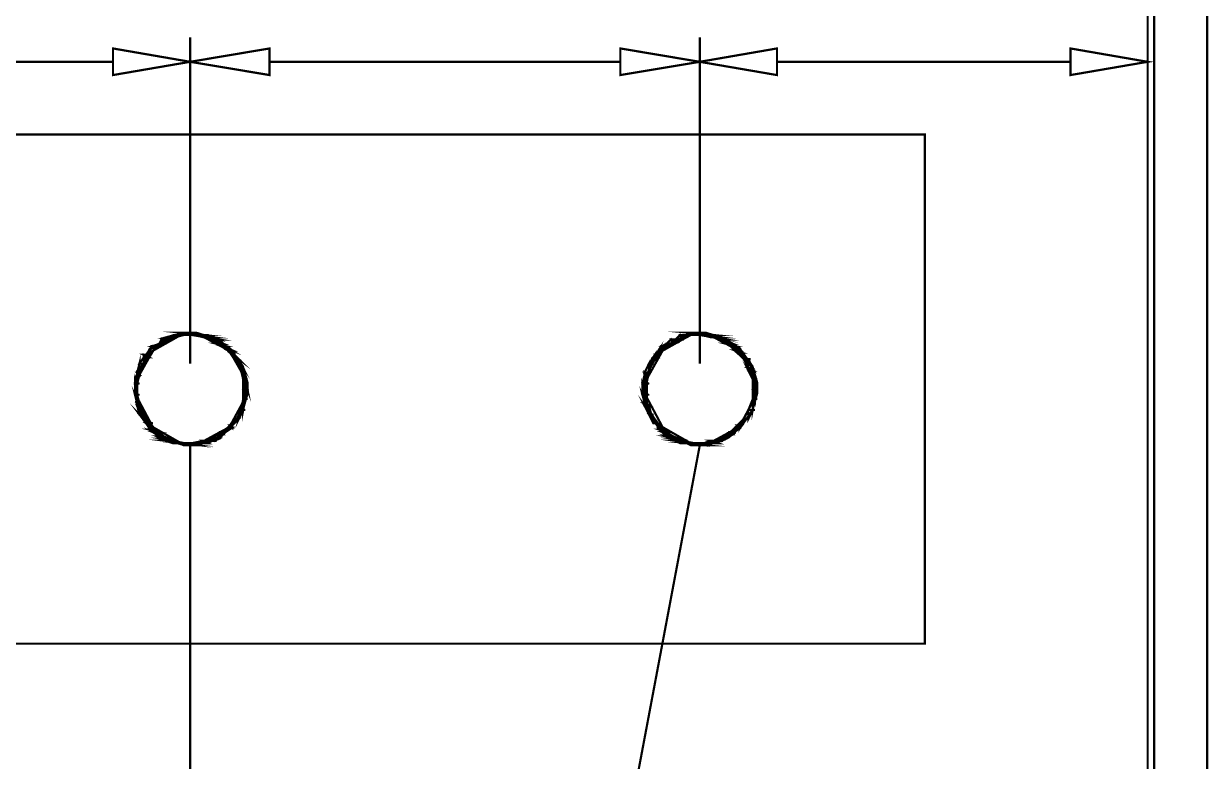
# Model space of a CAD drawing. Header units: metres. Extents: x -593 to 248, y 430 to 1024.
# Drawn here: x -407.95 to -385.17, y 950.9 to 965.08 of the extents above; entities that cross this region are included whole.
import ezdxf

# ---------------------------------------------------------------- set-up
doc = ezdxf.new("R2010")
doc.units = ezdxf.units.M
doc.header["$MEASUREMENT"] = 0
for name, color, linetype in [('C00-00-00-BLACK', 7, 'Continuous'), ('C00-7E-FF', 150, 'Continuous'), ('CFF-00-00', 1, 'Continuous')]:
    doc.layers.add(name, color=color, linetype=linetype)

msp = doc.modelspace()

# ---------------------------------------------------------------- linework, layer by layer
at = {"layer": 'C00-00-00-BLACK', "const_width": 0.0423}
for points in [[(-386.337, 868.169), (-386.337, 967.062)], [(-385.192, 868.169), (-385.192, 967.062)], [(-386.21, 871.306), (-386.21, 966.934)]]:
    msp.add_lwpolyline(points, dxfattribs=at)
for points in [[(-418.868, 962.95), (-418.868, 953.158), (-390.621, 953.158), (-390.621, 962.95), (-418.868, 962.95)], [(-403.641, 958.073), (-403.641, 958.178), (-403.731, 958.491), (-403.97, 958.827), (-404.323, 959.053), (-404.64, 959.134), (-404.745, 959.134), (-404.934, 959.134), (-405.497, 958.827), (-405.805, 958.262), (-405.805, 958.073), (-405.805, 957.969), (-405.723, 957.651), (-405.497, 957.301), (-405.161, 957.063), (-404.85, 956.973), (-404.745, 956.973), (-404.64, 956.973), (-404.323, 957.063), (-403.97, 957.301), (-403.731, 957.651), (-403.641, 957.969), (-403.641, 958.073)], [(-403.684, 958.073), (-403.684, 958.254), (-403.991, 958.791), (-404.557, 959.093), (-404.745, 959.093), (-404.924, 959.093), (-405.46, 958.791), (-405.761, 958.254), (-405.761, 958.073), (-405.761, 957.886), (-405.46, 957.322), (-404.924, 957.015), (-404.745, 957.015), (-404.557, 957.015), (-403.991, 957.322), (-403.684, 957.886), (-403.684, 958.073)], [(-405.295, 959.007), (-405.252, 958.924), (-405.337, 958.924), (-405.295, 959.007)], [(-405.044, 959.093), (-405.044, 959.047), (-405.212, 959.047), (-405.044, 959.093)], [(-404.616, 959.134), (-404.872, 959.134), (-404.49, 959.093), (-404.616, 959.134)], [(-404.955, 959.093), (-404.406, 959.093), (-405.082, 959.093), (-404.955, 959.093)], [(-404.786, 959.093), (-404.745, 959.093), (-405.082, 959.093), (-404.786, 959.093)], [(-404.786, 959.093), (-405.082, 959.093), (-404.702, 959.093), (-404.786, 959.093)], [(-404.872, 959.093), (-404.829, 959.093), (-405.082, 959.093), (-404.872, 959.093)], [(-404.872, 959.093), (-405.082, 959.093), (-404.786, 959.093), (-404.872, 959.093)], [(-404.872, 959.093), (-405.044, 959.093), (-405.044, 959.047), (-404.872, 959.093)], [(-404.872, 959.134), (-404.49, 959.093), (-404.955, 959.093), (-404.872, 959.134)], [(-404.659, 959.093), (-404.32, 959.05), (-404.49, 959.05), (-404.659, 959.093)], [(-404.406, 959.093), (-404.659, 959.093), (-404.32, 959.05), (-404.406, 959.093)], [(-404.49, 959.093), (-404.955, 959.093), (-404.406, 959.093), (-404.49, 959.093)], [(-404.702, 959.134), (-404.616, 959.134), (-404.872, 959.134), (-404.702, 959.134)], [(-404.406, 959.093), (-404.702, 959.093), (-404.406, 959.093)], [(-404.702, 959.093), (-404.406, 959.093), (-404.659, 959.093), (-404.702, 959.093)], [(-404.449, 959.05), (-404.193, 959.007), (-404.32, 959.007), (-404.449, 959.05)], [(-404.279, 959.05), (-404.449, 959.05), (-404.193, 959.007), (-404.279, 959.05)], [(-404.32, 959.05), (-404.49, 959.05), (-404.279, 959.05), (-404.32, 959.05)], [(-404.49, 959.05), (-404.279, 959.05), (-404.449, 959.05), (-404.49, 959.05)], [(-404.32, 959.007), (-404.107, 958.924), (-404.236, 958.924), (-404.32, 959.007)], [(-393.843, 958.073), (-393.843, 958.178), (-393.933, 958.491), (-394.174, 958.827), (-394.525, 959.053), (-394.842, 959.134), (-394.947, 959.134), (-395.136, 959.134), (-395.701, 958.827), (-396.008, 958.262), (-396.008, 958.073), (-396.008, 957.969), (-395.927, 957.651), (-395.701, 957.301), (-395.363, 957.063), (-395.052, 956.973), (-394.947, 956.973), (-394.842, 956.973), (-394.525, 957.063), (-394.174, 957.301), (-393.933, 957.651), (-393.843, 957.969), (-393.843, 958.073)], [(-393.886, 958.073), (-393.886, 958.254), (-394.193, 958.791), (-394.759, 959.093), (-394.947, 959.093), (-395.126, 959.093), (-395.662, 958.791), (-395.962, 958.254), (-395.962, 958.073), (-395.962, 957.886), (-395.662, 957.322), (-395.126, 957.015), (-394.947, 957.015), (-394.759, 957.015), (-394.193, 957.322), (-393.886, 957.886), (-393.886, 958.073)], [(-395.5, 959.007), (-395.454, 958.924), (-395.585, 958.924), (-395.5, 959.007)], [(-394.82, 959.134), (-395.117, 959.134), (-394.692, 959.093), (-394.82, 959.134)], [(-395.327, 959.093), (-395.286, 959.007), (-395.413, 959.007), (-395.327, 959.093)], [(-395.117, 959.093), (-395.327, 959.093), (-395.286, 959.007), (-395.117, 959.093)], [(-395.286, 959.093), (-394.99, 959.093), (-395.327, 959.093), (-395.286, 959.093)], [(-395.117, 959.093), (-395.074, 959.093), (-395.327, 959.093), (-395.117, 959.093)], [(-395.117, 959.093), (-395.327, 959.093), (-394.99, 959.093), (-395.117, 959.093)], [(-395.2, 959.093), (-394.65, 959.093), (-395.286, 959.093), (-395.2, 959.093)], [(-394.904, 959.093), (-395.286, 959.093), (-394.99, 959.093), (-394.904, 959.093)], [(-395.117, 959.134), (-394.692, 959.093), (-395.2, 959.093), (-395.117, 959.134)], [(-394.904, 959.093), (-394.565, 959.05), (-394.735, 959.05), (-394.904, 959.093)], [(-394.65, 959.093), (-394.904, 959.093), (-394.565, 959.05), (-394.65, 959.093)], [(-394.692, 959.093), (-395.2, 959.093), (-394.65, 959.093), (-394.692, 959.093)], [(-394.692, 959.05), (-394.438, 959.007), (-394.524, 959.007), (-394.692, 959.05)], [(-394.904, 959.134), (-394.82, 959.134), (-395.117, 959.134), (-394.904, 959.134)], [(-394.524, 959.05), (-394.692, 959.05), (-394.438, 959.007), (-394.524, 959.05)], [(-394.565, 959.05), (-394.735, 959.05), (-394.524, 959.05), (-394.565, 959.05)], [(-394.735, 959.05), (-394.524, 959.05), (-394.692, 959.05), (-394.735, 959.05)], [(-394.524, 959.007), (-394.311, 958.924), (-394.438, 958.924), (-394.524, 959.007)], [(-405.507, 958.838), (-405.507, 958.711), (-405.594, 958.711), (-405.507, 958.838)], [(-405.337, 958.924), (-405.337, 958.881), (-405.464, 958.881), (-405.337, 958.924)], [(-405.464, 958.881), (-405.421, 958.838), (-405.507, 958.838), (-405.464, 958.881)], [(-405.421, 958.838), (-405.507, 958.838), (-405.507, 958.711), (-405.421, 958.838)], [(-405.337, 958.881), (-405.464, 958.881), (-405.421, 958.838), (-405.337, 958.881)], [(-405.252, 958.924), (-405.337, 958.924), (-405.337, 958.881), (-405.252, 958.924)], [(-405.168, 959.007), (-405.295, 959.007), (-405.252, 958.924), (-405.168, 959.007)], [(-405.209, 959.007), (-405.168, 959.007), (-405.297, 959.007), (-405.209, 959.007)], [(-405.082, 959.007), (-405.209, 959.007), (-405.168, 959.007), (-405.082, 959.007)], [(-404.193, 959.007), (-404.32, 959.007), (-404.107, 958.924), (-404.193, 959.007)], [(-404.233, 958.924), (-404.064, 958.881), (-404.149, 958.881), (-404.233, 958.924)], [(-404.107, 958.924), (-404.233, 958.924), (-404.064, 958.881), (-404.107, 958.924)], [(-404.151, 958.881), (-403.937, 958.797), (-404.021, 958.797), (-404.151, 958.881)], [(-404.064, 958.881), (-404.151, 958.881), (-403.937, 958.797), (-404.064, 958.881)], [(-404.021, 958.797), (-403.937, 958.754), (-403.98, 958.754), (-404.021, 958.797)], [(-403.937, 958.797), (-404.021, 958.797), (-403.937, 958.754), (-403.937, 958.797)], [(-403.98, 958.754), (-403.81, 958.627), (-403.895, 958.627), (-403.98, 958.754)], [(-403.937, 958.754), (-403.98, 958.754), (-403.81, 958.627), (-403.937, 958.754)], [(-403.853, 958.627), (-403.725, 958.455), (-403.768, 958.455), (-403.853, 958.627)], [(-395.712, 958.838), (-395.753, 958.711), (-395.796, 958.711), (-395.712, 958.838)], [(-395.626, 958.838), (-395.712, 958.838), (-395.753, 958.711), (-395.626, 958.838)], [(-395.669, 958.881), (-395.626, 958.838), (-395.712, 958.838), (-395.669, 958.881)], [(-395.585, 958.924), (-395.585, 958.881), (-395.669, 958.881), (-395.585, 958.924)], [(-395.585, 958.881), (-395.669, 958.881), (-395.626, 958.838), (-395.585, 958.881)], [(-395.454, 958.924), (-395.585, 958.924), (-395.585, 958.881), (-395.454, 958.924)], [(-395.37, 959.007), (-395.5, 959.007), (-395.454, 958.924), (-395.37, 959.007)], [(-395.413, 959.007), (-395.37, 959.007), (-395.5, 959.007), (-395.413, 959.007)], [(-395.286, 959.007), (-395.413, 959.007), (-395.37, 959.007), (-395.286, 959.007)], [(-394.438, 959.007), (-394.524, 959.007), (-394.311, 958.924), (-394.438, 959.007)], [(-394.438, 958.924), (-394.269, 958.881), (-394.355, 958.881), (-394.438, 958.924)], [(-394.311, 958.924), (-394.438, 958.924), (-394.269, 958.881), (-394.311, 958.924)], [(-394.355, 958.881), (-394.185, 958.797), (-394.269, 958.797), (-394.355, 958.881)], [(-394.228, 958.754), (-394.058, 958.627), (-394.099, 958.627), (-394.228, 958.754)], [(-394.269, 958.881), (-394.355, 958.881), (-394.185, 958.797), (-394.269, 958.881)], [(-394.185, 958.797), (-394.269, 958.797), (-394.142, 958.754), (-394.185, 958.797)], [(-394.269, 958.797), (-394.142, 958.754), (-394.228, 958.754), (-394.269, 958.797)], [(-405.72, 958.542), (-405.72, 958.369), (-405.763, 958.369), (-405.72, 958.542)], [(-405.634, 958.668), (-405.634, 958.542), (-405.72, 958.542), (-405.634, 958.668)], [(-405.507, 958.711), (-405.634, 958.711), (-405.548, 958.668), (-405.507, 958.711)], [(-405.634, 958.711), (-405.548, 958.668), (-405.634, 958.668), (-405.634, 958.711)], [(-405.548, 958.668), (-405.634, 958.668), (-405.634, 958.542), (-405.548, 958.668)], [(-403.81, 958.627), (-403.895, 958.627), (-403.81, 958.627)], [(-403.895, 958.627), (-403.81, 958.627), (-403.853, 958.627), (-403.895, 958.627)], [(-403.81, 958.627), (-403.853, 958.627), (-403.725, 958.455), (-403.81, 958.627)], [(-403.768, 958.412), (-403.684, 958.243), (-403.725, 958.243), (-403.768, 958.412)], [(-395.923, 958.542), (-395.923, 958.369), (-396.008, 958.369), (-395.923, 958.542)], [(-395.839, 958.668), (-395.881, 958.542), (-395.923, 958.542), (-395.839, 958.668)], [(-395.753, 958.668), (-395.839, 958.668), (-395.881, 958.542), (-395.753, 958.668)], [(-395.796, 958.711), (-395.753, 958.668), (-395.839, 958.668), (-395.796, 958.711)], [(-395.753, 958.711), (-395.796, 958.711), (-395.753, 958.668), (-395.753, 958.711)], [(-394.142, 958.754), (-394.228, 958.754), (-394.058, 958.627), (-394.142, 958.754)], [(-394.099, 958.627), (-393.929, 958.455), (-394.013, 958.455), (-394.099, 958.627)], [(-394.013, 958.627), (-394.099, 958.627), (-393.929, 958.455), (-394.013, 958.627)], [(-394.013, 958.412), (-393.886, 958.243), (-393.929, 958.243), (-394.013, 958.412)], [(-394.013, 958.627), (-393.97, 958.627), (-394.097, 958.627), (-394.013, 958.627)], [(-394.013, 958.627), (-394.097, 958.627), (-394.055, 958.627), (-394.013, 958.627)], [(-405.763, 958.328), (-405.763, 958.159), (-405.805, 958.159), (-405.763, 958.328)], [(-405.805, 958.159), (-405.763, 957.946), (-405.805, 957.946), (-405.805, 958.159)], [(-405.72, 958.369), (-405.763, 958.369), (-405.72, 958.328), (-405.72, 958.369)], [(-405.763, 958.369), (-405.72, 958.328), (-405.763, 958.328), (-405.763, 958.369)], [(-405.72, 958.542), (-405.636, 958.542), (-405.594, 958.542), (-405.72, 958.542)], [(-405.636, 958.542), (-405.594, 958.542), (-405.72, 958.542), (-405.636, 958.542)], [(-405.636, 958.542), (-405.72, 958.542), (-405.72, 958.369), (-405.636, 958.542)], [(-403.725, 958.455), (-403.768, 958.455), (-403.725, 958.412), (-403.725, 958.455)], [(-403.725, 958.412), (-403.768, 958.412), (-403.684, 958.243), (-403.725, 958.412)], [(-403.768, 958.455), (-403.725, 958.412), (-403.768, 958.412), (-403.768, 958.455)], [(-396.008, 958.328), (-395.965, 958.159), (-396.049, 958.159), (-396.008, 958.328)], [(-395.923, 958.369), (-396.008, 958.369), (-395.965, 958.328), (-395.923, 958.369)], [(-396.008, 958.369), (-395.965, 958.328), (-396.008, 958.328), (-396.008, 958.369)], [(-395.923, 958.542), (-395.881, 958.542), (-395.839, 958.542), (-395.923, 958.542)], [(-395.881, 958.542), (-395.839, 958.542), (-395.923, 958.542), (-395.881, 958.542)], [(-395.881, 958.542), (-395.923, 958.542), (-395.923, 958.369), (-395.881, 958.542)], [(-393.929, 958.455), (-394.013, 958.455), (-393.929, 958.412), (-393.929, 958.455)], [(-393.929, 958.412), (-394.013, 958.412), (-393.886, 958.243), (-393.929, 958.412)], [(-394.013, 958.455), (-393.929, 958.412), (-394.013, 958.412), (-394.013, 958.455)], [(-393.929, 958.243), (-393.886, 958.032), (-393.929, 958.032), (-393.929, 958.243)], [(-405.763, 958.159), (-405.805, 958.159), (-405.763, 957.946), (-405.763, 958.159)], [(-405.805, 958.159), (-405.763, 958.159), (-405.72, 958.159), (-405.805, 958.159)], [(-405.763, 958.159), (-405.72, 958.159), (-405.805, 958.159), (-405.763, 958.159)], [(-405.72, 958.328), (-405.763, 958.328), (-405.763, 958.159), (-405.72, 958.328)], [(-403.684, 958.243), (-403.725, 958.243), (-403.641, 958.032), (-403.684, 958.243)], [(-403.725, 958.243), (-403.641, 958.032), (-403.725, 958.032), (-403.725, 958.243)], [(-403.725, 958.243), (-403.684, 958.243), (-403.641, 958.243), (-403.725, 958.243)], [(-403.684, 958.243), (-403.641, 958.243), (-403.725, 958.243), (-403.684, 958.243)], [(-403.725, 958.032), (-403.684, 957.862), (-403.725, 957.862), (-403.725, 958.032)], [(-395.965, 958.159), (-396.049, 958.159), (-395.965, 957.946), (-395.965, 958.159)], [(-396.049, 958.159), (-395.965, 957.946), (-396.049, 957.946), (-396.049, 958.159)], [(-396.049, 958.159), (-395.965, 958.159), (-395.923, 958.159), (-396.049, 958.159)], [(-395.965, 958.159), (-395.923, 958.159), (-396.049, 958.159), (-395.965, 958.159)], [(-395.965, 958.328), (-396.008, 958.328), (-395.965, 958.159), (-395.965, 958.328)], [(-393.886, 958.243), (-393.929, 958.243), (-393.886, 958.032), (-393.886, 958.243)], [(-393.929, 958.243), (-393.886, 958.243), (-393.843, 958.243), (-393.929, 958.243)], [(-393.886, 958.243), (-393.843, 958.243), (-393.929, 958.243), (-393.886, 958.243)], [(-393.929, 958.032), (-393.886, 957.862), (-393.929, 957.862), (-393.929, 958.032)], [(-405.805, 957.946), (-405.72, 957.777), (-405.763, 957.777), (-405.805, 957.946)], [(-405.763, 957.946), (-405.805, 957.946), (-405.72, 957.777), (-405.763, 957.946)], [(-405.805, 957.946), (-405.763, 957.946), (-405.72, 957.946), (-405.805, 957.946)], [(-405.763, 957.946), (-405.72, 957.946), (-405.805, 957.946), (-405.763, 957.946)], [(-403.725, 957.862), (-403.725, 957.65), (-403.768, 957.65), (-403.725, 957.862)], [(-403.641, 958.032), (-403.725, 958.032), (-403.684, 957.862), (-403.641, 958.032)], [(-396.008, 957.736), (-395.881, 957.566), (-395.923, 957.566), (-396.008, 957.736)], [(-396.049, 957.946), (-395.965, 957.777), (-396.008, 957.777), (-396.049, 957.946)], [(-395.965, 957.946), (-396.049, 957.946), (-395.965, 957.777), (-395.965, 957.946)], [(-396.049, 957.946), (-395.965, 957.946), (-395.923, 957.946), (-396.049, 957.946)], [(-395.965, 957.946), (-395.923, 957.946), (-396.049, 957.946), (-395.965, 957.946)], [(-393.929, 957.862), (-393.929, 957.65), (-394.013, 957.65), (-393.929, 957.862)], [(-393.886, 958.032), (-393.929, 958.032), (-393.886, 957.862), (-393.886, 958.032)], [(-405.72, 957.566), (-405.548, 957.397), (-405.594, 957.397), (-405.72, 957.566)], [(-405.72, 957.777), (-405.763, 957.777), (-405.72, 957.736), (-405.72, 957.777)], [(-405.763, 957.736), (-405.636, 957.566), (-405.72, 957.566), (-405.763, 957.736)], [(-405.72, 957.736), (-405.763, 957.736), (-405.636, 957.566), (-405.72, 957.736)], [(-405.763, 957.777), (-405.72, 957.736), (-405.763, 957.736), (-405.763, 957.777)], [(-403.768, 957.65), (-403.81, 957.478), (-403.853, 957.478), (-403.768, 957.65)], [(-403.725, 957.862), (-403.684, 957.862), (-403.641, 957.862), (-403.725, 957.862)], [(-403.684, 957.862), (-403.641, 957.862), (-403.725, 957.862), (-403.684, 957.862)], [(-403.684, 957.862), (-403.725, 957.862), (-403.725, 957.65), (-403.684, 957.862)], [(-395.965, 957.777), (-396.008, 957.777), (-395.923, 957.736), (-395.965, 957.777)], [(-395.923, 957.736), (-396.008, 957.736), (-395.881, 957.566), (-395.923, 957.736)], [(-396.008, 957.777), (-395.923, 957.736), (-396.008, 957.736), (-396.008, 957.777)], [(-394.013, 957.65), (-394.013, 957.481), (-394.099, 957.481), (-394.013, 957.65)], [(-393.929, 957.862), (-393.886, 957.862), (-393.843, 957.862), (-393.929, 957.862)], [(-393.886, 957.862), (-393.843, 957.862), (-393.929, 957.862), (-393.886, 957.862)], [(-393.886, 957.862), (-393.929, 957.862), (-393.929, 957.65), (-393.886, 957.862)], [(-405.636, 957.566), (-405.72, 957.566), (-405.548, 957.397), (-405.636, 957.566)], [(-405.72, 957.566), (-405.636, 957.566), (-405.594, 957.566), (-405.72, 957.566)], [(-405.636, 957.566), (-405.594, 957.566), (-405.72, 957.566), (-405.636, 957.566)], [(-405.594, 957.397), (-405.421, 957.27), (-405.507, 957.27), (-405.594, 957.397)], [(-403.895, 957.481), (-403.937, 957.354), (-403.98, 957.354), (-403.895, 957.481)], [(-403.81, 957.481), (-403.895, 957.481), (-403.937, 957.354), (-403.81, 957.481)], [(-403.853, 957.481), (-403.81, 957.481), (-403.895, 957.481), (-403.853, 957.481)], [(-403.725, 957.65), (-403.768, 957.65), (-403.81, 957.478), (-403.725, 957.65)], [(-403.81, 957.481), (-403.853, 957.481), (-403.81, 957.481)], [(-403.768, 957.65), (-403.725, 957.65), (-403.684, 957.65), (-403.768, 957.65)], [(-403.725, 957.65), (-403.684, 957.65), (-403.768, 957.65), (-403.725, 957.65)], [(-395.923, 957.566), (-395.753, 957.397), (-395.839, 957.397), (-395.923, 957.566)], [(-395.881, 957.566), (-395.923, 957.566), (-395.753, 957.397), (-395.881, 957.566)], [(-395.923, 957.566), (-395.881, 957.566), (-395.839, 957.566), (-395.923, 957.566)], [(-395.881, 957.566), (-395.839, 957.566), (-395.923, 957.566), (-395.881, 957.566)], [(-395.796, 957.397), (-395.626, 957.27), (-395.712, 957.27), (-395.796, 957.397)], [(-395.753, 957.397), (-395.796, 957.397), (-395.626, 957.27), (-395.753, 957.397)], [(-394.099, 957.481), (-394.142, 957.354), (-394.228, 957.354), (-394.099, 957.481)], [(-394.058, 957.481), (-394.099, 957.481), (-394.142, 957.354), (-394.058, 957.481)], [(-394.058, 957.481), (-394.013, 957.481), (-394.099, 957.481), (-394.058, 957.481)], [(-394.058, 957.481), (-394.099, 957.481), (-394.013, 957.481), (-394.058, 957.481)], [(-394.013, 957.65), (-393.929, 957.65), (-393.886, 957.65), (-394.013, 957.65)], [(-393.929, 957.65), (-393.886, 957.65), (-394.013, 957.65), (-393.929, 957.65)], [(-393.929, 957.65), (-394.013, 957.65), (-394.013, 957.481), (-393.929, 957.65)], [(-405.421, 957.27), (-405.507, 957.27), (-405.337, 957.227), (-405.421, 957.27)], [(-405.507, 957.397), (-405.594, 957.397), (-405.421, 957.27), (-405.507, 957.397)], [(-405.464, 957.227), (-405.252, 957.143), (-405.337, 957.143), (-405.464, 957.227)], [(-405.507, 957.397), (-405.464, 957.397), (-405.591, 957.397), (-405.507, 957.397)], [(-405.507, 957.397), (-405.591, 957.397), (-405.548, 957.397), (-405.507, 957.397)], [(-405.507, 957.27), (-405.337, 957.227), (-405.464, 957.227), (-405.507, 957.27)], [(-405.337, 957.227), (-405.464, 957.227), (-405.252, 957.143), (-405.337, 957.227)], [(-404.151, 957.227), (-404.107, 957.184), (-404.236, 957.184), (-404.151, 957.227)], [(-404.021, 957.311), (-404.064, 957.227), (-404.151, 957.227), (-404.021, 957.311)], [(-404.064, 957.227), (-404.151, 957.227), (-404.107, 957.184), (-404.064, 957.227)], [(-403.937, 957.311), (-404.021, 957.311), (-404.064, 957.227), (-403.937, 957.311)], [(-403.98, 957.354), (-403.937, 957.311), (-404.021, 957.311), (-403.98, 957.354)], [(-403.937, 957.354), (-403.98, 957.354), (-403.937, 957.311), (-403.937, 957.354)], [(-395.753, 957.397), (-395.839, 957.397), (-395.753, 957.397)], [(-395.839, 957.397), (-395.753, 957.397), (-395.796, 957.397), (-395.839, 957.397)], [(-395.626, 957.27), (-395.712, 957.27), (-395.585, 957.227), (-395.626, 957.27)], [(-395.712, 957.27), (-395.585, 957.227), (-395.669, 957.227), (-395.712, 957.27)], [(-395.585, 957.227), (-395.669, 957.227), (-395.457, 957.143), (-395.585, 957.227)], [(-395.669, 957.227), (-395.457, 957.143), (-395.585, 957.143), (-395.669, 957.227)], [(-394.438, 957.184), (-394.438, 957.1), (-394.524, 957.1), (-394.438, 957.184)], [(-394.355, 957.227), (-394.311, 957.184), (-394.438, 957.184), (-394.355, 957.227)], [(-394.269, 957.311), (-394.269, 957.227), (-394.355, 957.227), (-394.269, 957.311)], [(-394.269, 957.227), (-394.355, 957.227), (-394.311, 957.184), (-394.269, 957.227)], [(-394.228, 957.354), (-394.185, 957.311), (-394.269, 957.311), (-394.228, 957.354)], [(-394.185, 957.311), (-394.269, 957.311), (-394.269, 957.227), (-394.185, 957.311)], [(-394.142, 957.354), (-394.228, 957.354), (-394.185, 957.311), (-394.142, 957.354)], [(-405.082, 957.058), (-405.209, 957.058), (-404.872, 957.015), (-405.082, 957.058)], [(-405.168, 957.1), (-405.297, 957.1), (-405.082, 957.058), (-405.168, 957.1)], [(-405.252, 957.143), (-405.337, 957.143), (-405.168, 957.1), (-405.252, 957.143)], [(-405.297, 957.1), (-405.082, 957.058), (-405.212, 957.058), (-405.297, 957.1)], [(-405.209, 957.058), (-404.872, 957.015), (-405.082, 957.015), (-405.209, 957.058)], [(-405.337, 957.143), (-405.168, 957.1), (-405.295, 957.1), (-405.337, 957.143)], [(-404.49, 957.015), (-404.955, 957.015), (-404.616, 956.973), (-404.49, 957.015)], [(-404.786, 957.015), (-404.745, 957.015), (-405.082, 957.015), (-404.786, 957.015)], [(-404.786, 957.015), (-405.082, 957.015), (-404.872, 957.015), (-404.786, 957.015)], [(-404.702, 957.015), (-404.659, 957.015), (-405.082, 957.015), (-404.702, 957.015)], [(-404.702, 957.015), (-405.082, 957.015), (-404.786, 957.015), (-404.702, 957.015)], [(-404.406, 957.015), (-405.082, 957.015), (-404.49, 957.015), (-404.406, 957.015)], [(-405.082, 957.015), (-404.49, 957.015), (-404.955, 957.015), (-405.082, 957.015)], [(-404.955, 957.015), (-404.616, 956.973), (-404.872, 956.973), (-404.955, 957.015)], [(-404.49, 957.058), (-404.406, 957.015), (-404.702, 957.015), (-404.49, 957.058)], [(-404.872, 956.973), (-404.616, 956.973), (-404.702, 956.973), (-404.872, 956.973)], [(-404.32, 957.1), (-404.279, 957.058), (-404.449, 957.058), (-404.32, 957.1)], [(-404.32, 957.058), (-404.49, 957.058), (-404.406, 957.015), (-404.32, 957.058)], [(-404.449, 957.058), (-404.32, 957.058), (-404.49, 957.058), (-404.449, 957.058)], [(-404.279, 957.058), (-404.449, 957.058), (-404.32, 957.058), (-404.279, 957.058)], [(-404.236, 957.184), (-404.191, 957.1), (-404.32, 957.1), (-404.236, 957.184)], [(-404.193, 957.1), (-404.32, 957.1), (-404.279, 957.058), (-404.193, 957.1)], [(-404.107, 957.184), (-404.236, 957.184), (-404.191, 957.1), (-404.107, 957.184)], [(-395.454, 957.143), (-395.585, 957.143), (-395.37, 957.1), (-395.454, 957.143)], [(-395.585, 957.143), (-395.37, 957.1), (-395.5, 957.1), (-395.585, 957.143)], [(-395.37, 957.1), (-395.5, 957.1), (-395.286, 957.058), (-395.37, 957.1)], [(-395.286, 957.058), (-395.413, 957.058), (-395.117, 957.015), (-395.286, 957.058)], [(-395.5, 957.1), (-395.286, 957.058), (-395.415, 957.058), (-395.5, 957.1)], [(-395.2, 957.015), (-394.692, 957.015), (-394.82, 956.973), (-395.2, 957.015)], [(-395.413, 957.058), (-395.117, 957.015), (-395.327, 957.015), (-395.413, 957.058)], [(-394.99, 957.015), (-394.947, 957.015), (-395.327, 957.015), (-394.99, 957.015)], [(-394.99, 957.015), (-395.327, 957.015), (-395.117, 957.015), (-394.99, 957.015)], [(-394.99, 957.015), (-395.327, 957.015), (-394.904, 957.015), (-394.99, 957.015)], [(-395.327, 957.015), (-394.904, 957.015), (-395.286, 957.015), (-395.327, 957.015)], [(-395.2, 957.015), (-395.117, 956.973), (-394.82, 956.973), (-395.2, 957.015)], [(-394.65, 957.015), (-395.286, 957.015), (-394.692, 957.015), (-394.65, 957.015)], [(-395.286, 957.015), (-394.692, 957.015), (-395.2, 957.015), (-395.286, 957.015)], [(-395.117, 956.973), (-394.82, 956.973), (-394.904, 956.973), (-395.117, 956.973)], [(-394.735, 957.058), (-394.608, 957.015), (-394.861, 957.015), (-394.735, 957.058)], [(-394.861, 957.015), (-394.65, 957.015), (-394.904, 957.015), (-394.861, 957.015)], [(-394.608, 957.015), (-394.861, 957.015), (-394.65, 957.015), (-394.608, 957.015)], [(-394.524, 957.1), (-394.524, 957.058), (-394.692, 957.058), (-394.524, 957.1)], [(-394.565, 957.058), (-394.735, 957.058), (-394.608, 957.015), (-394.565, 957.058)], [(-394.692, 957.058), (-394.565, 957.058), (-394.735, 957.058), (-394.692, 957.058)], [(-394.524, 957.058), (-394.692, 957.058), (-394.565, 957.058), (-394.524, 957.058)], [(-394.438, 957.1), (-394.524, 957.1), (-394.524, 957.058), (-394.438, 957.1)], [(-394.311, 957.184), (-394.438, 957.184), (-394.438, 957.1), (-394.311, 957.184)]]:
    msp.add_lwpolyline(points, close=True, dxfattribs=at)
at = {"layer": 'C00-00-00-BLACK'}
for points in [[(-405.044, 959.093), (-405.044, 959.047), (-405.212, 959.047), (-405.044, 959.093)], [(-404.955, 959.093), (-404.406, 959.093), (-405.082, 959.093), (-404.955, 959.093)], [(-404.786, 959.093), (-404.745, 959.093), (-405.082, 959.093), (-404.786, 959.093)], [(-404.786, 959.093), (-405.082, 959.093), (-404.702, 959.093), (-404.786, 959.093)], [(-404.872, 959.093), (-404.829, 959.093), (-405.082, 959.093), (-404.872, 959.093)], [(-404.872, 959.093), (-405.082, 959.093), (-404.786, 959.093), (-404.872, 959.093)], [(-404.872, 959.093), (-405.044, 959.093), (-405.044, 959.047), (-404.872, 959.093)], [(-404.872, 959.134), (-404.49, 959.093), (-404.955, 959.093), (-404.872, 959.134)], [(-404.49, 959.093), (-404.955, 959.093), (-404.406, 959.093), (-404.49, 959.093)], [(-404.702, 959.134), (-404.616, 959.134), (-404.872, 959.134), (-404.702, 959.134)], [(-404.616, 959.134), (-404.872, 959.134), (-404.49, 959.093), (-404.616, 959.134)], [(-404.406, 959.093), (-404.702, 959.093), (-404.406, 959.093)], [(-404.702, 959.093), (-404.406, 959.093), (-404.659, 959.093), (-404.702, 959.093)], [(-404.406, 959.093), (-404.659, 959.093), (-404.32, 959.05), (-404.406, 959.093)], [(-404.659, 959.093), (-404.32, 959.05), (-404.49, 959.05), (-404.659, 959.093)], [(-404.32, 959.05), (-404.49, 959.05), (-404.279, 959.05), (-404.32, 959.05)], [(-404.49, 959.05), (-404.279, 959.05), (-404.449, 959.05), (-404.49, 959.05)], [(-404.279, 959.05), (-404.449, 959.05), (-404.193, 959.007), (-404.279, 959.05)], [(-404.449, 959.05), (-404.193, 959.007), (-404.32, 959.007), (-404.449, 959.05)], [(-395.327, 959.093), (-395.286, 959.007), (-395.413, 959.007), (-395.327, 959.093)], [(-395.286, 959.093), (-394.99, 959.093), (-395.327, 959.093), (-395.286, 959.093)], [(-395.117, 959.093), (-395.074, 959.093), (-395.327, 959.093), (-395.117, 959.093)], [(-395.117, 959.093), (-395.327, 959.093), (-394.99, 959.093), (-395.117, 959.093)], [(-395.117, 959.093), (-395.327, 959.093), (-395.286, 959.007), (-395.117, 959.093)], [(-395.2, 959.093), (-394.65, 959.093), (-395.286, 959.093), (-395.2, 959.093)], [(-394.904, 959.093), (-395.286, 959.093), (-394.99, 959.093), (-394.904, 959.093)], [(-395.117, 959.134), (-394.692, 959.093), (-395.2, 959.093), (-395.117, 959.134)], [(-394.692, 959.093), (-395.2, 959.093), (-394.65, 959.093), (-394.692, 959.093)], [(-394.904, 959.134), (-394.82, 959.134), (-395.117, 959.134), (-394.904, 959.134)], [(-394.82, 959.134), (-395.117, 959.134), (-394.692, 959.093), (-394.82, 959.134)], [(-394.65, 959.093), (-394.904, 959.093), (-394.565, 959.05), (-394.65, 959.093)], [(-394.904, 959.093), (-394.565, 959.05), (-394.735, 959.05), (-394.904, 959.093)], [(-394.565, 959.05), (-394.735, 959.05), (-394.524, 959.05), (-394.565, 959.05)], [(-394.735, 959.05), (-394.524, 959.05), (-394.692, 959.05), (-394.735, 959.05)], [(-394.524, 959.05), (-394.692, 959.05), (-394.438, 959.007), (-394.524, 959.05)], [(-394.692, 959.05), (-394.438, 959.007), (-394.524, 959.007), (-394.692, 959.05)], [(-405.507, 958.838), (-405.507, 958.711), (-405.594, 958.711), (-405.507, 958.838)], [(-405.464, 958.881), (-405.421, 958.838), (-405.507, 958.838), (-405.464, 958.881)], [(-405.421, 958.838), (-405.507, 958.838), (-405.507, 958.711), (-405.421, 958.838)], [(-405.337, 958.924), (-405.337, 958.881), (-405.464, 958.881), (-405.337, 958.924)], [(-405.337, 958.881), (-405.464, 958.881), (-405.421, 958.838), (-405.337, 958.881)], [(-405.295, 959.007), (-405.252, 958.924), (-405.337, 958.924), (-405.295, 959.007)], [(-405.252, 958.924), (-405.337, 958.924), (-405.337, 958.881), (-405.252, 958.924)], [(-405.209, 959.007), (-405.168, 959.007), (-405.297, 959.007), (-405.209, 959.007)], [(-405.168, 959.007), (-405.295, 959.007), (-405.252, 958.924), (-405.168, 959.007)], [(-405.082, 959.007), (-405.209, 959.007), (-405.168, 959.007), (-405.082, 959.007)], [(-404.193, 959.007), (-404.32, 959.007), (-404.107, 958.924), (-404.193, 959.007)], [(-404.32, 959.007), (-404.107, 958.924), (-404.236, 958.924), (-404.32, 959.007)], [(-404.107, 958.924), (-404.233, 958.924), (-404.064, 958.881), (-404.107, 958.924)], [(-404.233, 958.924), (-404.064, 958.881), (-404.149, 958.881), (-404.233, 958.924)], [(-404.064, 958.881), (-404.151, 958.881), (-403.937, 958.797), (-404.064, 958.881)], [(-404.151, 958.881), (-403.937, 958.797), (-404.021, 958.797), (-404.151, 958.881)], [(-395.712, 958.838), (-395.753, 958.711), (-395.796, 958.711), (-395.712, 958.838)], [(-395.626, 958.838), (-395.712, 958.838), (-395.753, 958.711), (-395.626, 958.838)], [(-395.669, 958.881), (-395.626, 958.838), (-395.712, 958.838), (-395.669, 958.881)], [(-395.585, 958.924), (-395.585, 958.881), (-395.669, 958.881), (-395.585, 958.924)], [(-395.585, 958.881), (-395.669, 958.881), (-395.626, 958.838), (-395.585, 958.881)], [(-395.5, 959.007), (-395.454, 958.924), (-395.585, 958.924), (-395.5, 959.007)], [(-395.454, 958.924), (-395.585, 958.924), (-395.585, 958.881), (-395.454, 958.924)], [(-395.413, 959.007), (-395.37, 959.007), (-395.5, 959.007), (-395.413, 959.007)], [(-395.37, 959.007), (-395.5, 959.007), (-395.454, 958.924), (-395.37, 959.007)], [(-395.286, 959.007), (-395.413, 959.007), (-395.37, 959.007), (-395.286, 959.007)], [(-394.438, 959.007), (-394.524, 959.007), (-394.311, 958.924), (-394.438, 959.007)], [(-394.524, 959.007), (-394.311, 958.924), (-394.438, 958.924), (-394.524, 959.007)], [(-394.311, 958.924), (-394.438, 958.924), (-394.269, 958.881), (-394.311, 958.924)], [(-394.438, 958.924), (-394.269, 958.881), (-394.355, 958.881), (-394.438, 958.924)], [(-394.269, 958.881), (-394.355, 958.881), (-394.185, 958.797), (-394.269, 958.881)], [(-394.355, 958.881), (-394.185, 958.797), (-394.269, 958.797), (-394.355, 958.881)], [(-405.634, 958.668), (-405.634, 958.542), (-405.72, 958.542), (-405.634, 958.668)], [(-405.507, 958.711), (-405.634, 958.711), (-405.548, 958.668), (-405.507, 958.711)], [(-405.634, 958.711), (-405.548, 958.668), (-405.634, 958.668), (-405.634, 958.711)], [(-405.548, 958.668), (-405.634, 958.668), (-405.634, 958.542), (-405.548, 958.668)], [(-403.937, 958.797), (-404.021, 958.797), (-403.937, 958.754), (-403.937, 958.797)], [(-404.021, 958.797), (-403.937, 958.754), (-403.98, 958.754), (-404.021, 958.797)], [(-403.937, 958.754), (-403.98, 958.754), (-403.81, 958.627), (-403.937, 958.754)], [(-403.98, 958.754), (-403.81, 958.627), (-403.895, 958.627), (-403.98, 958.754)], [(-403.81, 958.627), (-403.895, 958.627), (-403.81, 958.627)], [(-403.895, 958.627), (-403.81, 958.627), (-403.853, 958.627), (-403.895, 958.627)], [(-403.81, 958.627), (-403.853, 958.627), (-403.725, 958.455), (-403.81, 958.627)], [(-403.853, 958.627), (-403.725, 958.455), (-403.768, 958.455), (-403.853, 958.627)], [(-395.839, 958.668), (-395.881, 958.542), (-395.923, 958.542), (-395.839, 958.668)], [(-395.753, 958.668), (-395.839, 958.668), (-395.881, 958.542), (-395.753, 958.668)], [(-395.796, 958.711), (-395.753, 958.668), (-395.839, 958.668), (-395.796, 958.711)], [(-395.753, 958.711), (-395.796, 958.711), (-395.753, 958.668), (-395.753, 958.711)], [(-394.185, 958.797), (-394.269, 958.797), (-394.142, 958.754), (-394.185, 958.797)], [(-394.269, 958.797), (-394.142, 958.754), (-394.228, 958.754), (-394.269, 958.797)], [(-394.142, 958.754), (-394.228, 958.754), (-394.058, 958.627), (-394.142, 958.754)], [(-394.228, 958.754), (-394.058, 958.627), (-394.099, 958.627), (-394.228, 958.754)], [(-394.013, 958.627), (-394.099, 958.627), (-393.929, 958.455), (-394.013, 958.627)], [(-394.099, 958.627), (-393.929, 958.455), (-394.013, 958.455), (-394.099, 958.627)], [(-394.013, 958.627), (-393.97, 958.627), (-394.097, 958.627), (-394.013, 958.627)], [(-394.013, 958.627), (-394.097, 958.627), (-394.055, 958.627), (-394.013, 958.627)], [(-405.72, 958.542), (-405.72, 958.369), (-405.763, 958.369), (-405.72, 958.542)], [(-405.72, 958.369), (-405.763, 958.369), (-405.72, 958.328), (-405.72, 958.369)], [(-405.763, 958.369), (-405.72, 958.328), (-405.763, 958.328), (-405.763, 958.369)], [(-405.72, 958.542), (-405.636, 958.542), (-405.594, 958.542), (-405.72, 958.542)], [(-405.636, 958.542), (-405.594, 958.542), (-405.72, 958.542), (-405.636, 958.542)], [(-405.636, 958.542), (-405.72, 958.542), (-405.72, 958.369), (-405.636, 958.542)], [(-403.725, 958.455), (-403.768, 958.455), (-403.725, 958.412), (-403.725, 958.455)], [(-403.768, 958.455), (-403.725, 958.412), (-403.768, 958.412), (-403.768, 958.455)], [(-403.725, 958.412), (-403.768, 958.412), (-403.684, 958.243), (-403.725, 958.412)], [(-403.768, 958.412), (-403.684, 958.243), (-403.725, 958.243), (-403.768, 958.412)], [(-395.923, 958.542), (-395.923, 958.369), (-396.008, 958.369), (-395.923, 958.542)], [(-395.923, 958.369), (-396.008, 958.369), (-395.965, 958.328), (-395.923, 958.369)], [(-396.008, 958.369), (-395.965, 958.328), (-396.008, 958.328), (-396.008, 958.369)], [(-395.923, 958.542), (-395.881, 958.542), (-395.839, 958.542), (-395.923, 958.542)], [(-395.881, 958.542), (-395.839, 958.542), (-395.923, 958.542), (-395.881, 958.542)], [(-395.881, 958.542), (-395.923, 958.542), (-395.923, 958.369), (-395.881, 958.542)], [(-393.929, 958.455), (-394.013, 958.455), (-393.929, 958.412), (-393.929, 958.455)], [(-394.013, 958.455), (-393.929, 958.412), (-394.013, 958.412), (-394.013, 958.455)], [(-393.929, 958.412), (-394.013, 958.412), (-393.886, 958.243), (-393.929, 958.412)], [(-394.013, 958.412), (-393.886, 958.243), (-393.929, 958.243), (-394.013, 958.412)], [(-405.763, 958.328), (-405.763, 958.159), (-405.805, 958.159), (-405.763, 958.328)], [(-405.805, 958.159), (-405.763, 958.159), (-405.72, 958.159), (-405.805, 958.159)], [(-405.763, 958.159), (-405.72, 958.159), (-405.805, 958.159), (-405.763, 958.159)], [(-405.763, 958.159), (-405.805, 958.159), (-405.763, 957.946), (-405.763, 958.159)], [(-405.805, 958.159), (-405.763, 957.946), (-405.805, 957.946), (-405.805, 958.159)], [(-405.72, 958.328), (-405.763, 958.328), (-405.763, 958.159), (-405.72, 958.328)], [(-403.725, 958.243), (-403.684, 958.243), (-403.641, 958.243), (-403.725, 958.243)], [(-403.684, 958.243), (-403.641, 958.243), (-403.725, 958.243), (-403.684, 958.243)], [(-403.684, 958.243), (-403.725, 958.243), (-403.641, 958.032), (-403.684, 958.243)], [(-403.725, 958.243), (-403.641, 958.032), (-403.725, 958.032), (-403.725, 958.243)], [(-396.008, 958.328), (-395.965, 958.159), (-396.049, 958.159), (-396.008, 958.328)], [(-396.049, 958.159), (-395.965, 958.159), (-395.923, 958.159), (-396.049, 958.159)], [(-395.965, 958.159), (-395.923, 958.159), (-396.049, 958.159), (-395.965, 958.159)], [(-395.965, 958.159), (-396.049, 958.159), (-395.965, 957.946), (-395.965, 958.159)], [(-396.049, 958.159), (-395.965, 957.946), (-396.049, 957.946), (-396.049, 958.159)], [(-395.965, 958.328), (-396.008, 958.328), (-395.965, 958.159), (-395.965, 958.328)], [(-393.929, 958.243), (-393.886, 958.243), (-393.843, 958.243), (-393.929, 958.243)], [(-393.886, 958.243), (-393.843, 958.243), (-393.929, 958.243), (-393.886, 958.243)], [(-393.886, 958.243), (-393.929, 958.243), (-393.886, 958.032), (-393.886, 958.243)], [(-393.929, 958.243), (-393.886, 958.032), (-393.929, 958.032), (-393.929, 958.243)], [(-405.805, 957.946), (-405.763, 957.946), (-405.72, 957.946), (-405.805, 957.946)], [(-405.763, 957.946), (-405.72, 957.946), (-405.805, 957.946), (-405.763, 957.946)], [(-405.763, 957.946), (-405.805, 957.946), (-405.72, 957.777), (-405.763, 957.946)], [(-405.805, 957.946), (-405.72, 957.777), (-405.763, 957.777), (-405.805, 957.946)], [(-403.641, 958.032), (-403.725, 958.032), (-403.684, 957.862), (-403.641, 958.032)], [(-403.725, 958.032), (-403.684, 957.862), (-403.725, 957.862), (-403.725, 958.032)], [(-396.049, 957.946), (-395.965, 957.946), (-395.923, 957.946), (-396.049, 957.946)], [(-395.965, 957.946), (-395.923, 957.946), (-396.049, 957.946), (-395.965, 957.946)], [(-395.965, 957.946), (-396.049, 957.946), (-395.965, 957.777), (-395.965, 957.946)], [(-396.049, 957.946), (-395.965, 957.777), (-396.008, 957.777), (-396.049, 957.946)], [(-393.886, 958.032), (-393.929, 958.032), (-393.886, 957.862), (-393.886, 958.032)], [(-393.929, 958.032), (-393.886, 957.862), (-393.929, 957.862), (-393.929, 958.032)], [(-405.72, 957.777), (-405.763, 957.777), (-405.72, 957.736), (-405.72, 957.777)], [(-405.763, 957.777), (-405.72, 957.736), (-405.763, 957.736), (-405.763, 957.777)], [(-405.72, 957.736), (-405.763, 957.736), (-405.636, 957.566), (-405.72, 957.736)], [(-405.763, 957.736), (-405.636, 957.566), (-405.72, 957.566), (-405.763, 957.736)], [(-403.725, 957.862), (-403.725, 957.65), (-403.768, 957.65), (-403.725, 957.862)], [(-403.725, 957.862), (-403.684, 957.862), (-403.641, 957.862), (-403.725, 957.862)], [(-403.684, 957.862), (-403.641, 957.862), (-403.725, 957.862), (-403.684, 957.862)], [(-403.684, 957.862), (-403.725, 957.862), (-403.725, 957.65), (-403.684, 957.862)], [(-395.965, 957.777), (-396.008, 957.777), (-395.923, 957.736), (-395.965, 957.777)], [(-396.008, 957.777), (-395.923, 957.736), (-396.008, 957.736), (-396.008, 957.777)], [(-395.923, 957.736), (-396.008, 957.736), (-395.881, 957.566), (-395.923, 957.736)], [(-396.008, 957.736), (-395.881, 957.566), (-395.923, 957.566), (-396.008, 957.736)], [(-393.929, 957.862), (-393.929, 957.65), (-394.013, 957.65), (-393.929, 957.862)], [(-393.929, 957.862), (-393.886, 957.862), (-393.843, 957.862), (-393.929, 957.862)], [(-393.886, 957.862), (-393.843, 957.862), (-393.929, 957.862), (-393.886, 957.862)], [(-393.886, 957.862), (-393.929, 957.862), (-393.929, 957.65), (-393.886, 957.862)], [(-405.72, 957.566), (-405.636, 957.566), (-405.594, 957.566), (-405.72, 957.566)], [(-405.636, 957.566), (-405.594, 957.566), (-405.72, 957.566), (-405.636, 957.566)], [(-405.636, 957.566), (-405.72, 957.566), (-405.548, 957.397), (-405.636, 957.566)], [(-405.72, 957.566), (-405.548, 957.397), (-405.594, 957.397), (-405.72, 957.566)], [(-403.895, 957.481), (-403.937, 957.354), (-403.98, 957.354), (-403.895, 957.481)], [(-403.81, 957.481), (-403.895, 957.481), (-403.937, 957.354), (-403.81, 957.481)], [(-403.853, 957.481), (-403.81, 957.481), (-403.895, 957.481), (-403.853, 957.481)], [(-403.768, 957.65), (-403.81, 957.478), (-403.853, 957.478), (-403.768, 957.65)], [(-403.81, 957.481), (-403.853, 957.481), (-403.81, 957.481)], [(-403.725, 957.65), (-403.768, 957.65), (-403.81, 957.478), (-403.725, 957.65)], [(-403.768, 957.65), (-403.725, 957.65), (-403.684, 957.65), (-403.768, 957.65)], [(-403.725, 957.65), (-403.684, 957.65), (-403.768, 957.65), (-403.725, 957.65)], [(-395.923, 957.566), (-395.881, 957.566), (-395.839, 957.566), (-395.923, 957.566)], [(-395.881, 957.566), (-395.839, 957.566), (-395.923, 957.566), (-395.881, 957.566)], [(-395.881, 957.566), (-395.923, 957.566), (-395.753, 957.397), (-395.881, 957.566)], [(-395.923, 957.566), (-395.753, 957.397), (-395.839, 957.397), (-395.923, 957.566)], [(-394.099, 957.481), (-394.142, 957.354), (-394.228, 957.354), (-394.099, 957.481)], [(-394.058, 957.481), (-394.099, 957.481), (-394.142, 957.354), (-394.058, 957.481)], [(-394.013, 957.65), (-394.013, 957.481), (-394.099, 957.481), (-394.013, 957.65)], [(-394.058, 957.481), (-394.013, 957.481), (-394.099, 957.481), (-394.058, 957.481)], [(-394.058, 957.481), (-394.099, 957.481), (-394.013, 957.481), (-394.058, 957.481)], [(-394.013, 957.65), (-393.929, 957.65), (-393.886, 957.65), (-394.013, 957.65)], [(-393.929, 957.65), (-393.886, 957.65), (-394.013, 957.65), (-393.929, 957.65)], [(-393.929, 957.65), (-394.013, 957.65), (-394.013, 957.481), (-393.929, 957.65)], [(-405.507, 957.397), (-405.594, 957.397), (-405.421, 957.27), (-405.507, 957.397)], [(-405.594, 957.397), (-405.421, 957.27), (-405.507, 957.27), (-405.594, 957.397)], [(-405.507, 957.397), (-405.464, 957.397), (-405.591, 957.397), (-405.507, 957.397)], [(-405.507, 957.397), (-405.591, 957.397), (-405.548, 957.397), (-405.507, 957.397)], [(-405.421, 957.27), (-405.507, 957.27), (-405.337, 957.227), (-405.421, 957.27)], [(-405.507, 957.27), (-405.337, 957.227), (-405.464, 957.227), (-405.507, 957.27)], [(-405.337, 957.227), (-405.464, 957.227), (-405.252, 957.143), (-405.337, 957.227)], [(-405.464, 957.227), (-405.252, 957.143), (-405.337, 957.143), (-405.464, 957.227)], [(-404.151, 957.227), (-404.107, 957.184), (-404.236, 957.184), (-404.151, 957.227)], [(-404.021, 957.311), (-404.064, 957.227), (-404.151, 957.227), (-404.021, 957.311)], [(-404.064, 957.227), (-404.151, 957.227), (-404.107, 957.184), (-404.064, 957.227)], [(-403.937, 957.311), (-404.021, 957.311), (-404.064, 957.227), (-403.937, 957.311)], [(-403.98, 957.354), (-403.937, 957.311), (-404.021, 957.311), (-403.98, 957.354)], [(-403.937, 957.354), (-403.98, 957.354), (-403.937, 957.311), (-403.937, 957.354)], [(-395.753, 957.397), (-395.839, 957.397), (-395.753, 957.397)], [(-395.839, 957.397), (-395.753, 957.397), (-395.796, 957.397), (-395.839, 957.397)], [(-395.753, 957.397), (-395.796, 957.397), (-395.626, 957.27), (-395.753, 957.397)], [(-395.796, 957.397), (-395.626, 957.27), (-395.712, 957.27), (-395.796, 957.397)], [(-395.626, 957.27), (-395.712, 957.27), (-395.585, 957.227), (-395.626, 957.27)], [(-395.712, 957.27), (-395.585, 957.227), (-395.669, 957.227), (-395.712, 957.27)], [(-395.585, 957.227), (-395.669, 957.227), (-395.457, 957.143), (-395.585, 957.227)], [(-395.669, 957.227), (-395.457, 957.143), (-395.585, 957.143), (-395.669, 957.227)], [(-394.355, 957.227), (-394.311, 957.184), (-394.438, 957.184), (-394.355, 957.227)], [(-394.269, 957.311), (-394.269, 957.227), (-394.355, 957.227), (-394.269, 957.311)], [(-394.269, 957.227), (-394.355, 957.227), (-394.311, 957.184), (-394.269, 957.227)], [(-394.228, 957.354), (-394.185, 957.311), (-394.269, 957.311), (-394.228, 957.354)], [(-394.185, 957.311), (-394.269, 957.311), (-394.269, 957.227), (-394.185, 957.311)], [(-394.142, 957.354), (-394.228, 957.354), (-394.185, 957.311), (-394.142, 957.354)], [(-405.252, 957.143), (-405.337, 957.143), (-405.168, 957.1), (-405.252, 957.143)], [(-405.337, 957.143), (-405.168, 957.1), (-405.295, 957.1), (-405.337, 957.143)], [(-405.168, 957.1), (-405.297, 957.1), (-405.082, 957.058), (-405.168, 957.1)], [(-405.297, 957.1), (-405.082, 957.058), (-405.212, 957.058), (-405.297, 957.1)], [(-405.082, 957.058), (-405.209, 957.058), (-404.872, 957.015), (-405.082, 957.058)], [(-405.209, 957.058), (-404.872, 957.015), (-405.082, 957.015), (-405.209, 957.058)], [(-404.786, 957.015), (-404.745, 957.015), (-405.082, 957.015), (-404.786, 957.015)], [(-404.786, 957.015), (-405.082, 957.015), (-404.872, 957.015), (-404.786, 957.015)], [(-404.702, 957.015), (-404.659, 957.015), (-405.082, 957.015), (-404.702, 957.015)], [(-404.702, 957.015), (-405.082, 957.015), (-404.786, 957.015), (-404.702, 957.015)], [(-404.406, 957.015), (-405.082, 957.015), (-404.49, 957.015), (-404.406, 957.015)], [(-405.082, 957.015), (-404.49, 957.015), (-404.955, 957.015), (-405.082, 957.015)], [(-404.49, 957.015), (-404.955, 957.015), (-404.616, 956.973), (-404.49, 957.015)], [(-404.955, 957.015), (-404.616, 956.973), (-404.872, 956.973), (-404.955, 957.015)], [(-404.49, 957.058), (-404.406, 957.015), (-404.702, 957.015), (-404.49, 957.058)], [(-404.449, 957.058), (-404.32, 957.058), (-404.49, 957.058), (-404.449, 957.058)], [(-404.32, 957.058), (-404.49, 957.058), (-404.406, 957.015), (-404.32, 957.058)], [(-404.32, 957.1), (-404.279, 957.058), (-404.449, 957.058), (-404.32, 957.1)], [(-404.279, 957.058), (-404.449, 957.058), (-404.32, 957.058), (-404.279, 957.058)], [(-404.236, 957.184), (-404.191, 957.1), (-404.32, 957.1), (-404.236, 957.184)], [(-404.193, 957.1), (-404.32, 957.1), (-404.279, 957.058), (-404.193, 957.1)], [(-404.107, 957.184), (-404.236, 957.184), (-404.191, 957.1), (-404.107, 957.184)], [(-395.454, 957.143), (-395.585, 957.143), (-395.37, 957.1), (-395.454, 957.143)], [(-395.585, 957.143), (-395.37, 957.1), (-395.5, 957.1), (-395.585, 957.143)], [(-395.37, 957.1), (-395.5, 957.1), (-395.286, 957.058), (-395.37, 957.1)], [(-395.5, 957.1), (-395.286, 957.058), (-395.415, 957.058), (-395.5, 957.1)], [(-395.286, 957.058), (-395.413, 957.058), (-395.117, 957.015), (-395.286, 957.058)], [(-395.413, 957.058), (-395.117, 957.015), (-395.327, 957.015), (-395.413, 957.058)], [(-394.99, 957.015), (-394.947, 957.015), (-395.327, 957.015), (-394.99, 957.015)], [(-394.99, 957.015), (-395.327, 957.015), (-395.117, 957.015), (-394.99, 957.015)], [(-394.99, 957.015), (-395.327, 957.015), (-394.904, 957.015), (-394.99, 957.015)], [(-395.327, 957.015), (-394.904, 957.015), (-395.286, 957.015), (-395.327, 957.015)], [(-394.65, 957.015), (-395.286, 957.015), (-394.692, 957.015), (-394.65, 957.015)], [(-395.286, 957.015), (-394.692, 957.015), (-395.2, 957.015), (-395.286, 957.015)], [(-395.2, 957.015), (-395.117, 956.973), (-394.82, 956.973), (-395.2, 957.015)], [(-395.2, 957.015), (-394.692, 957.015), (-394.82, 956.973), (-395.2, 957.015)], [(-394.861, 957.015), (-394.65, 957.015), (-394.904, 957.015), (-394.861, 957.015)], [(-394.735, 957.058), (-394.608, 957.015), (-394.861, 957.015), (-394.735, 957.058)], [(-394.608, 957.015), (-394.861, 957.015), (-394.65, 957.015), (-394.608, 957.015)], [(-394.692, 957.058), (-394.565, 957.058), (-394.735, 957.058), (-394.692, 957.058)], [(-394.565, 957.058), (-394.735, 957.058), (-394.608, 957.015), (-394.565, 957.058)], [(-394.524, 957.1), (-394.524, 957.058), (-394.692, 957.058), (-394.524, 957.1)], [(-394.524, 957.058), (-394.692, 957.058), (-394.565, 957.058), (-394.524, 957.058)], [(-394.438, 957.184), (-394.438, 957.1), (-394.524, 957.1), (-394.438, 957.184)], [(-394.438, 957.1), (-394.524, 957.1), (-394.524, 957.058), (-394.438, 957.1)], [(-394.311, 957.184), (-394.438, 957.184), (-394.438, 957.1), (-394.311, 957.184)], [(-404.872, 956.973), (-404.616, 956.973), (-404.702, 956.973), (-404.872, 956.973)], [(-395.117, 956.973), (-394.82, 956.973), (-394.904, 956.973), (-395.117, 956.973)]]:
    msp.add_lwpolyline(points, close=True, dxfattribs=at)
at = {"layer": 'C00-7E-FF', "const_width": 0.0423}
for points in [[(-404.745, 958.542), (-404.745, 964.816)], [(-404.745, 958.542), (-404.745, 964.816)], [(-394.947, 958.542), (-394.947, 964.816)], [(-394.947, 958.542), (-394.947, 964.816)], [(-386.337, 962.865), (-386.337, 964.816)], [(-413.014, 964.347), (-406.229, 964.347)], [(-403.218, 964.347), (-396.474, 964.347)], [(-393.463, 964.347), (-387.821, 964.347)]]:
    msp.add_lwpolyline(points, dxfattribs=at)
for points in [[(-406.229, 964.604), (-406.229, 964.092), (-404.745, 964.347), (-406.229, 964.604)], [(-403.218, 964.604), (-403.218, 964.092), (-404.745, 964.347), (-403.218, 964.604)], [(-396.474, 964.604), (-396.474, 964.092), (-394.947, 964.347), (-396.474, 964.604)], [(-393.463, 964.604), (-393.463, 964.092), (-394.947, 964.347), (-393.463, 964.604)], [(-387.821, 964.604), (-387.821, 964.092), (-386.337, 964.347), (-387.821, 964.604)]]:
    msp.add_lwpolyline(points, close=True, dxfattribs=at)
at = {"layer": 'C00-7E-FF'}
for points in [[(-406.229, 964.604), (-406.229, 964.092), (-404.745, 964.347), (-406.229, 964.604)], [(-403.218, 964.604), (-403.218, 964.092), (-404.745, 964.347), (-403.218, 964.604)], [(-396.474, 964.604), (-396.474, 964.092), (-394.947, 964.347), (-396.474, 964.604)], [(-393.463, 964.604), (-393.463, 964.092), (-394.947, 964.347), (-393.463, 964.604)], [(-387.821, 964.604), (-387.821, 964.092), (-386.337, 964.347), (-387.821, 964.604)]]:
    msp.add_lwpolyline(points, close=True, dxfattribs=at)
at = {"layer": 'CFF-00-00', "const_width": 0.0423}
for points in [[(-404.745, 899.154), (-404.745, 927.936), (-404.745, 956.973)], [(-394.947, 956.973), (-396.601, 948.197), (-396.601, 927.893), (-396.601, 905.216), (-398.254, 899.154)]]:
    msp.add_lwpolyline(points, dxfattribs=at)

doc.saveas('drawing.dxf')
